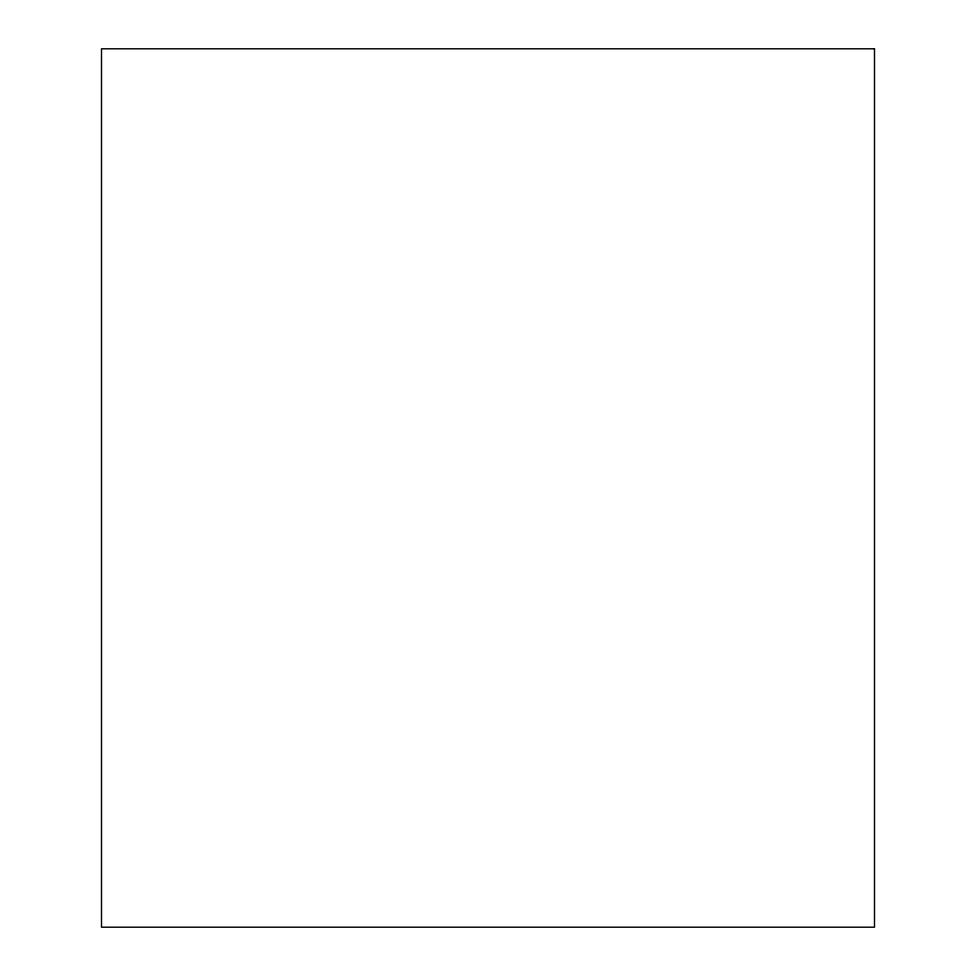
<?xml version="1.0" encoding="UTF-8"?>
<svg xmlns="http://www.w3.org/2000/svg" width="976" height="976" viewBox="0 0 976 976"><rect width="100%" height="100%" fill="white"/><g stroke="black" fill="none" stroke-linecap="round" stroke-linejoin="round"><path stroke-width="1.46" d="M874.496 48.8L101.504 48.8L101.504 927.2L874.496 927.2L874.496 48.8"/></g></svg>
